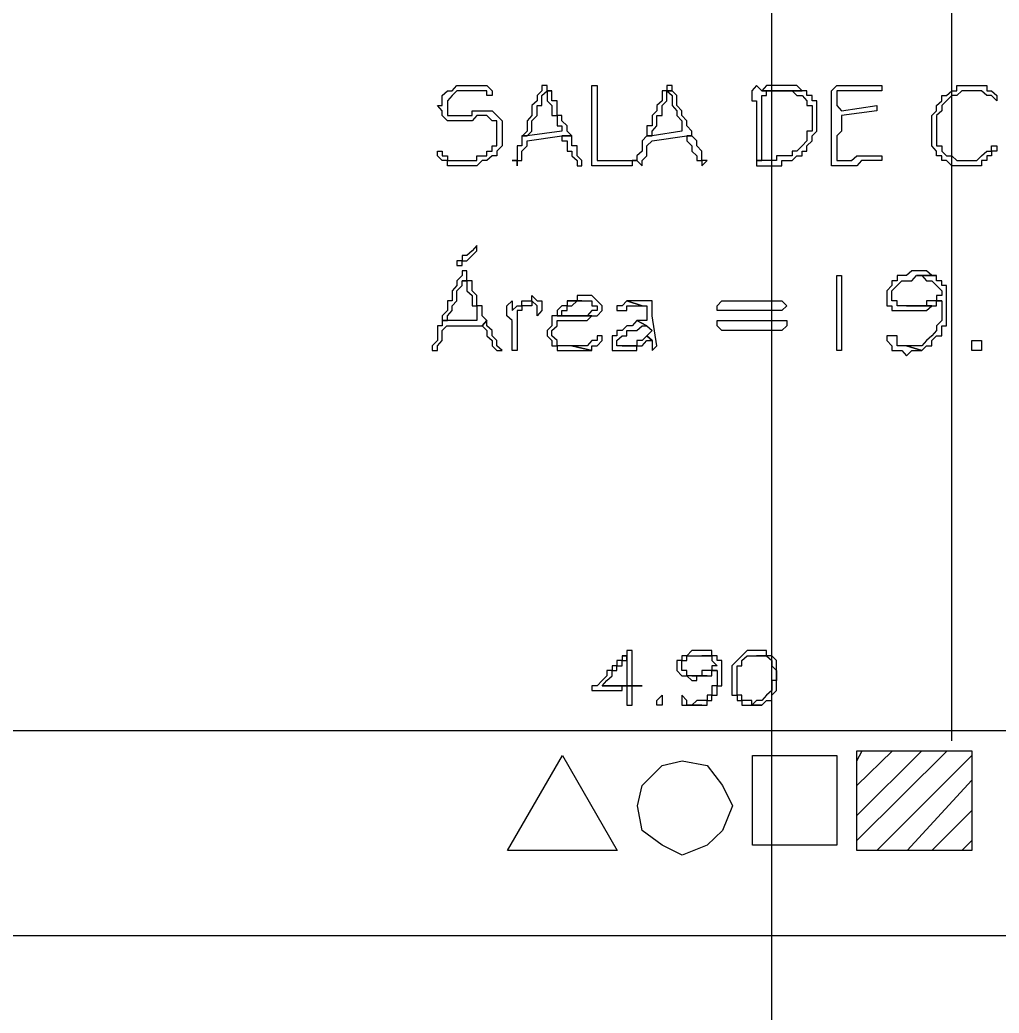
# Model space of a CAD drawing. Header units: millimetres. Extents: x -518.8 to -461.2, y 3.5 to 44.2.
# Drawn here: x -498.645 to -497.397, y 10.067 to 11.332 of the extents above; entities that cross this region are included whole.
import ezdxf

# ---------------------------------------------------------------- set-up
doc = ezdxf.new("R2010")
doc.units = ezdxf.units.MM
doc.header["$MEASUREMENT"] = 0
for name, color, linetype in [('-82', 7, 'Continuous'), ('10', 10, 'Continuous'), ('16', 16, 'Continuous'), ('18', 18, 'Continuous'), ('MYSOLIDS', 7, 'Continuous')]:
    doc.layers.add(name, color=color, linetype=linetype)

msp = doc.modelspace()

# ---------------------------------------------------------------- linework, layer by layer
at = {"layer": '-82'}
for points in [[(-497.4572, 10.4142), (-497.4572, 12.5601), (-497.9278, 12.0315), (-497.9278, 12.0315), (-497.4572, 12.5601)], [(-497.6865, 9.7782), (-497.6865, 11.9233), (-497.2151, 11.3947), (-497.2151, 11.3947), (-497.6865, 11.9233)]]:
    msp.add_lwpolyline(points, dxfattribs=at)
at = {"layer": '10'}
msp.add_lwpolyline([(-500.2519, 10.1661), (-495.3376, 10.1661)], dxfattribs=at)
at = {"layer": '16'}
msp.add_lwpolyline([(-495.2865, 10.427), (-500.303, 10.427)], dxfattribs=at)
at = {"layer": '18'}
for points in [[(-497.5782, 10.2744), (-497.5782, 10.4015), (-497.4316, 10.4015), (-497.4316, 10.2744), (-497.5782, 10.2744)], [(-497.5782, 10.2872), (-497.4632, 10.4015)], [(-497.5782, 10.3188), (-497.4955, 10.4015)], [(-497.5782, 10.3571), (-497.5331, 10.4015)], [(-497.5782, 10.3887), (-497.5714, 10.4015)], [(-497.9534, 10.3954), (-497.8835, 10.2744), (-498.0233, 10.2744), (-497.9534, 10.3954)], [(-497.8008, 10.3887), (-497.7692, 10.3827), (-497.7496, 10.3571), (-497.7369, 10.3315), (-497.7496, 10.3), (-497.7692, 10.2812), (-497.8008, 10.2684), (-497.8263, 10.2812), (-497.8519, 10.3), (-497.8579, 10.3315), (-497.8519, 10.3571), (-497.8263, 10.3827), (-497.8008, 10.3887)], [(-497.7113, 10.2812), (-497.7113, 10.3954), (-497.6038, 10.3954), (-497.6038, 10.2812), (-497.7113, 10.2812)], [(-497.5527, 10.2744), (-497.4316, 10.3954)], [(-497.5143, 10.2744), (-497.4316, 10.3639)], [(-497.4827, 10.2744), (-497.4316, 10.3255)], [(-497.4444, 10.2744), (-497.4316, 10.2872)]]:
    msp.add_lwpolyline(points, dxfattribs=at)
at = {"layer": 'MYSOLIDS'}
for points in [[(-498.0429, 11.236), (-498.0496, 11.236), (-498.0496, 11.236), (-498.0496, 11.236), (-498.0496, 11.236), (-498.0496, 11.2421), (-498.0557, 11.2421), (-498.0624, 11.2421), (-498.0624, 11.2421), (-498.0684, 11.2421), (-498.0684, 11.2421), (-498.0752, 11.2421), (-498.0812, 11.2421), (-498.088, 11.2421), (-498.088, 11.2421), (-498.094, 11.236), (-498.094, 11.236), (-498.1, 11.2293), (-498.1, 11.2293), (-498.1, 11.2233), (-498.1, 11.2233), (-498.1, 11.2165), (-498.1, 11.2105), (-498.094, 11.2105), (-498.094, 11.2105), (-498.088, 11.2105), (-498.088, 11.2105), (-498.0812, 11.2105), (-498.0752, 11.2105), (-498.0752, 11.2105), (-498.0684, 11.2105), (-498.0684, 11.2165), (-498.0624, 11.2165), (-498.0557, 11.2165), (-498.0557, 11.2165), (-498.0496, 11.2165), (-498.0429, 11.2165), (-498.0369, 11.2105), (-498.0369, 11.2105), (-498.0369, 11.2105), (-498.0301, 11.2037), (-498.0301, 11.2037), (-498.0301, 11.1977), (-498.0301, 11.1909), (-498.0301, 11.1909), (-498.0301, 11.1849), (-498.0301, 11.1782), (-498.0301, 11.1782), (-498.0301, 11.1721), (-498.0369, 11.1654), (-498.0369, 11.1654), (-498.0369, 11.1594), (-498.0429, 11.1594), (-498.0429, 11.1594), (-498.0496, 11.1533), (-498.0496, 11.1533), (-498.0557, 11.1533), (-498.0557, 11.1533), (-498.0624, 11.1466), (-498.0684, 11.1466), (-498.0752, 11.1466), (-498.0752, 11.1466), (-498.0812, 11.1466), (-498.0812, 11.1466), (-498.088, 11.1466), (-498.094, 11.1466), (-498.1, 11.1466), (-498.1, 11.1533), (-498.1068, 11.1533), (-498.1068, 11.1533), (-498.1128, 11.1594), (-498.1128, 11.1594), (-498.1128, 11.1654), (-498.1128, 11.1654), (-498.1128, 11.1654), (-498.1068, 11.1654), (-498.1068, 11.1654), (-498.1068, 11.1654), (-498.1068, 11.1654), (-498.1068, 11.1594), (-498.1068, 11.1594), (-498.1, 11.1594), (-498.1, 11.1533), (-498.094, 11.1533), (-498.094, 11.1533), (-498.088, 11.1533), (-498.0812, 11.1533), (-498.0812, 11.1533), (-498.0752, 11.1533), (-498.0684, 11.1533), (-498.0624, 11.1533), (-498.0624, 11.1594), (-498.0557, 11.1594), (-498.0496, 11.1594), (-498.0496, 11.1654), (-498.0496, 11.1654), (-498.0429, 11.1654), (-498.0429, 11.1721), (-498.0369, 11.1721), (-498.0369, 11.1782), (-498.0369, 11.1782), (-498.0369, 11.1849), (-498.0369, 11.1909), (-498.0369, 11.1977), (-498.0369, 11.1977), (-498.0369, 11.2037), (-498.0369, 11.2037), (-498.0429, 11.2037), (-498.0496, 11.2105), (-498.0496, 11.2105), (-498.0557, 11.2105), (-498.0557, 11.2105), (-498.0624, 11.2105), (-498.0684, 11.2037), (-498.0684, 11.2037), (-498.0752, 11.2037), (-498.0812, 11.2037), (-498.088, 11.2037), (-498.088, 11.2037), (-498.094, 11.2037), (-498.1, 11.2037), (-498.1, 11.2037), (-498.1068, 11.2105), (-498.1068, 11.2105), (-498.1068, 11.2165), (-498.1128, 11.2233), (-498.1128, 11.2233), (-498.1068, 11.2233), (-498.1068, 11.2293), (-498.1068, 11.236), (-498.1068, 11.236), (-498.1, 11.2421), (-498.1, 11.2421), (-498.094, 11.2421), (-498.088, 11.2488), (-498.088, 11.2488), (-498.0812, 11.2488), (-498.0752, 11.2488), (-498.0752, 11.2488), (-498.0684, 11.2488), (-498.0684, 11.2488), (-498.0624, 11.2488), (-498.0557, 11.2488), (-498.0496, 11.2488), (-498.0496, 11.2488), (-498.0429, 11.2421), (-498.0429, 11.2421), (-498.0429, 11.236), (-498.0429, 11.236), (-498.0429, 11.236), (-498.0429, 11.236), (-498.0429, 11.236), (-498.0429, 11.236), (-498.0429, 11.236), (-498.0429, 11.236)], [(-497.973, 11.2488), (-497.973, 11.2488), (-497.9797, 11.2488), (-497.9797, 11.2488), (-497.9797, 11.2421), (-497.9797, 11.2421), (-497.9857, 11.236), (-497.9857, 11.2293), (-497.9925, 11.2233), (-497.9925, 11.2165), (-497.9925, 11.2105), (-497.9985, 11.2037), (-497.9985, 11.2037), (-497.9985, 11.1977), (-497.9985, 11.1977), (-497.9985, 11.1909), (-498.0045, 11.1849), (-497.9985, 11.1849), (-497.9925, 11.1909), (-497.9925, 11.1977), (-497.9925, 11.1977), (-497.9925, 11.2037), (-497.9857, 11.2105), (-497.9857, 11.2105), (-497.9857, 11.2105), (-497.9857, 11.2165), (-497.9857, 11.2233), (-497.9797, 11.2233), (-497.9797, 11.2293), (-497.9797, 11.236), (-497.973, 11.2421), (-497.9669, 11.2421), (-497.973, 11.2421), (-497.973, 11.2488), (-497.973, 11.2488), (-497.973, 11.2488)], [(-497.909, 11.1533), (-497.903, 11.1533), (-497.897, 11.1533), (-497.8902, 11.1533), (-497.8902, 11.1533), (-497.8842, 11.1533), (-497.8842, 11.1533), (-497.8775, 11.1533), (-497.8714, 11.1533), (-497.8647, 11.1533), (-497.8647, 11.1533), (-497.8647, 11.1533), (-497.8647, 11.1533), (-497.8587, 11.1533), (-497.8587, 11.1533), (-497.8647, 11.1533), (-497.8647, 11.1466), (-497.8714, 11.1466), (-497.8775, 11.1466), (-497.8775, 11.1466), (-497.8775, 11.1466), (-497.8842, 11.1466), (-497.8902, 11.1466), (-497.897, 11.1466), (-497.897, 11.1466), (-497.903, 11.1466), (-497.909, 11.1466), (-497.909, 11.1466), (-497.909, 11.1466), (-497.9158, 11.1466), (-497.9158, 11.1466), (-497.9158, 11.1533), (-497.9158, 11.1533), (-497.9158, 11.1594), (-497.9158, 11.1594), (-497.9158, 11.1594), (-497.9158, 11.1654), (-497.9158, 11.1721), (-497.9158, 11.1721), (-497.9158, 11.1782), (-497.9158, 11.1849), (-497.9158, 11.1909), (-497.9158, 11.1909), (-497.9158, 11.1977), (-497.9158, 11.2037), (-497.9158, 11.2037), (-497.9158, 11.2105), (-497.9158, 11.2165), (-497.9158, 11.2165), (-497.9158, 11.2233), (-497.9158, 11.2293), (-497.9158, 11.236), (-497.9158, 11.236), (-497.9158, 11.2421), (-497.9158, 11.2421), (-497.9158, 11.2488), (-497.9158, 11.2488), (-497.909, 11.2488), (-497.909, 11.2488), (-497.909, 11.2488), (-497.909, 11.2488), (-497.909, 11.2421), (-497.909, 11.2421), (-497.909, 11.2421), (-497.909, 11.236), (-497.909, 11.2293), (-497.909, 11.2293), (-497.909, 11.2233), (-497.909, 11.2165), (-497.909, 11.2165), (-497.909, 11.2105), (-497.909, 11.2037), (-497.909, 11.1977), (-497.909, 11.1977), (-497.909, 11.1909), (-497.909, 11.1909), (-497.909, 11.1849), (-497.909, 11.1782), (-497.909, 11.1721), (-497.909, 11.1721), (-497.909, 11.1721), (-497.909, 11.1654), (-497.909, 11.1594), (-497.909, 11.1533), (-497.909, 11.1533), (-497.909, 11.1533), (-497.909, 11.1533), (-497.909, 11.1533)], [(-497.8203, 11.2488), (-497.8203, 11.2488), (-497.8203, 11.2488), (-497.8203, 11.2488), (-497.8203, 11.2421), (-497.8263, 11.2421), (-497.8263, 11.236), (-497.8263, 11.2293), (-497.8331, 11.2233), (-497.8331, 11.2165), (-497.8391, 11.2105), (-497.8391, 11.2037), (-497.8391, 11.2037), (-497.8391, 11.1977), (-497.8459, 11.1977), (-497.8459, 11.1909), (-497.8459, 11.1849), (-497.8391, 11.1849), (-497.8391, 11.1909), (-497.8331, 11.1977), (-497.8331, 11.1977), (-497.8331, 11.2037), (-497.8331, 11.2105), (-497.8331, 11.2105), (-497.8263, 11.2105), (-497.8263, 11.2165), (-497.8263, 11.2233), (-497.8263, 11.2233), (-497.8203, 11.2293), (-497.8203, 11.236), (-497.8203, 11.2421), (-497.8136, 11.2421), (-497.8136, 11.2421), (-497.8136, 11.2488), (-497.8203, 11.2488), (-497.8203, 11.2488)], [(-497.706, 11.2488), (-497.706, 11.2488), (-497.7121, 11.2421), (-497.7121, 11.2421), (-497.7121, 11.236), (-497.7121, 11.2293), (-497.706, 11.2293), (-497.706, 11.2233), (-497.706, 11.2165), (-497.706, 11.2165), (-497.706, 11.2105), (-497.706, 11.2037), (-497.706, 11.1977), (-497.706, 11.1977), (-497.706, 11.1909), (-497.706, 11.1849), (-497.706, 11.1782), (-497.706, 11.1782), (-497.706, 11.1721), (-497.706, 11.1654), (-497.706, 11.1594), (-497.706, 11.1594), (-497.706, 11.1533), (-497.6993, 11.1533), (-497.6993, 11.1594), (-497.6993, 11.1654), (-497.6993, 11.1654), (-497.6993, 11.1721), (-497.6993, 11.1721), (-497.6993, 11.1782), (-497.6993, 11.1849), (-497.6993, 11.1849), (-497.6993, 11.1909), (-497.6993, 11.1977), (-497.6993, 11.2037), (-497.6993, 11.2037), (-497.6993, 11.2105), (-497.6993, 11.2165), (-497.6993, 11.2165), (-497.6993, 11.2233), (-497.6993, 11.2293), (-497.6993, 11.236), (-497.6993, 11.236), (-497.6993, 11.236), (-497.6933, 11.236), (-497.6933, 11.2421), (-497.6865, 11.2421), (-497.6805, 11.2421), (-497.6805, 11.2421), (-497.6737, 11.2421), (-497.6737, 11.2421), (-497.6481, 11.2421), (-497.6481, 11.2421), (-497.6993, 11.2421), (-497.706, 11.2488), (-497.706, 11.2488), (-497.706, 11.2488)], [(-497.6677, 11.2488), (-497.6737, 11.2488), (-497.6805, 11.2488), (-497.6805, 11.2488), (-497.6805, 11.2488), (-497.6865, 11.2488), (-497.6933, 11.2488), (-497.6993, 11.2421), (-497.6993, 11.2421), (-497.6481, 11.2421), (-497.6549, 11.2488), (-497.6609, 11.2488), (-497.6609, 11.2488), (-497.6677, 11.2488), (-497.6677, 11.2488)], [(-497.5978, 11.2165), (-497.5527, 11.2233), (-497.5527, 11.2233), (-497.5527, 11.2233), (-497.5527, 11.2233), (-497.5527, 11.2165), (-497.5527, 11.2165), (-497.5527, 11.2165), (-497.5527, 11.2165), (-497.5527, 11.2165), (-497.5527, 11.2165), (-497.5978, 11.2105), (-497.5978, 11.2037), (-497.5978, 11.2037), (-497.5978, 11.2037), (-497.5978, 11.2037), (-497.5978, 11.1977), (-497.5978, 11.1977), (-497.5978, 11.1909), (-497.6038, 11.1849), (-497.6038, 11.1849), (-497.6038, 11.1782), (-497.6038, 11.1721), (-497.6038, 11.1721), (-497.6038, 11.1654), (-497.6038, 11.1594), (-497.6038, 11.1533), (-497.6038, 11.1533), (-497.5978, 11.1533), (-497.591, 11.1533), (-497.591, 11.1533), (-497.585, 11.1533), (-497.5782, 11.1594), (-497.5722, 11.1594), (-497.5722, 11.1594), (-497.5654, 11.1594), (-497.5654, 11.1594), (-497.5594, 11.1594), (-497.5527, 11.1594), (-497.5527, 11.1594), (-497.5466, 11.1594), (-497.5466, 11.1594), (-497.5466, 11.1533), (-497.5466, 11.1533), (-497.5466, 11.1533), (-497.5527, 11.1533), (-497.5594, 11.1533), (-497.5654, 11.1533), (-497.5654, 11.1533), (-497.5722, 11.1533), (-497.5722, 11.1533), (-497.5782, 11.1466), (-497.585, 11.1466), (-497.591, 11.1466), (-497.591, 11.1466), (-497.5978, 11.1466), (-497.5978, 11.1466), (-497.6038, 11.1466), (-497.6038, 11.1466), (-497.6105, 11.1466), (-497.6105, 11.1466), (-497.6105, 11.1533), (-497.6105, 11.1533), (-497.6105, 11.1594), (-497.6105, 11.1594), (-497.6105, 11.1654), (-497.6105, 11.1654), (-497.6105, 11.1721), (-497.6105, 11.1782), (-497.6105, 11.1849), (-497.6105, 11.1849), (-497.6105, 11.1909), (-497.6105, 11.1977), (-497.6105, 11.1977), (-497.6105, 11.2037), (-497.6105, 11.2105), (-497.6105, 11.2105), (-497.6105, 11.2165), (-497.6105, 11.2233), (-497.6105, 11.2293), (-497.6105, 11.2293), (-497.6105, 11.236), (-497.6105, 11.2421), (-497.6105, 11.2421), (-497.6105, 11.2421), (-497.6105, 11.2421), (-497.6105, 11.2421), (-497.6038, 11.2488), (-497.6038, 11.2488), (-497.5978, 11.2488), (-497.591, 11.2488), (-497.591, 11.2488), (-497.591, 11.2488), (-497.585, 11.2488), (-497.5782, 11.2488), (-497.5782, 11.2488), (-497.5722, 11.2488), (-497.5654, 11.2488), (-497.5654, 11.2488), (-497.5594, 11.2488), (-497.5527, 11.2488), (-497.5527, 11.2488), (-497.5527, 11.2488), (-497.5466, 11.2488), (-497.5466, 11.2488), (-497.5466, 11.2488), (-497.5466, 11.2488), (-497.5466, 11.2421), (-497.5466, 11.2421), (-497.5527, 11.2421), (-497.5527, 11.2421), (-497.5594, 11.2421), (-497.5654, 11.2421), (-497.5722, 11.2421), (-497.5782, 11.2421), (-497.585, 11.2421), (-497.591, 11.2421), (-497.5978, 11.2421), (-497.5978, 11.2421), (-497.6038, 11.2421), (-497.6038, 11.236), (-497.6038, 11.2293), (-497.6038, 11.2293), (-497.6038, 11.2233), (-497.5978, 11.2165), (-497.5978, 11.2165), (-497.5978, 11.2165), (-497.5978, 11.2165), (-497.5978, 11.2165)], [(-497.4316, 11.2421), (-497.4384, 11.2421), (-497.4444, 11.2421), (-497.4444, 11.2421), (-497.4511, 11.236), (-497.4511, 11.236), (-497.4572, 11.236), (-497.4639, 11.2293), (-497.4639, 11.2293), (-497.4639, 11.2293), (-497.4699, 11.2233), (-497.4699, 11.2165), (-497.4699, 11.2165), (-497.4767, 11.2105), (-497.4767, 11.2105), (-497.4767, 11.2037), (-497.4767, 11.2037), (-497.4767, 11.1977), (-497.4767, 11.1909), (-497.4767, 11.1849), (-497.4767, 11.1849), (-497.4767, 11.1782), (-497.4767, 11.1721), (-497.4699, 11.1721), (-497.4699, 11.1654), (-497.4699, 11.1654), (-497.4639, 11.1594), (-497.4572, 11.1594), (-497.4572, 11.1594), (-497.4511, 11.1533), (-497.4444, 11.1533), (-497.4444, 11.1533), (-497.4384, 11.1533), (-497.4384, 11.1533), (-497.4316, 11.1533), (-497.4256, 11.1533), (-497.4256, 11.1533), (-497.4196, 11.1594), (-497.4196, 11.1594), (-497.4128, 11.1654), (-497.4128, 11.1654), (-497.4068, 11.1654), (-497.4068, 11.1721), (-497.4, 11.1721), (-497.4, 11.1721), (-497.4, 11.1721), (-497.4, 11.1721), (-497.4, 11.1721), (-497.4, 11.1721), (-497.4, 11.1654), (-497.4, 11.1654), (-497.4068, 11.1654), (-497.4068, 11.1594), (-497.4128, 11.1594), (-497.4128, 11.1533), (-497.4196, 11.1533), (-497.4196, 11.1466), (-497.4196, 11.1466), (-497.4256, 11.1466), (-497.4316, 11.1466), (-497.4384, 11.1466), (-497.4384, 11.1466), (-497.4384, 11.1466), (-497.4444, 11.1466), (-497.4511, 11.1466), (-497.4572, 11.1466), (-497.4572, 11.1466), (-497.4639, 11.1533), (-497.4699, 11.1533), (-497.4699, 11.1594), (-497.4699, 11.1594), (-497.4767, 11.1594), (-497.4767, 11.1654), (-497.4827, 11.1721), (-497.4827, 11.1721), (-497.4827, 11.1782), (-497.4827, 11.1849), (-497.4827, 11.1849), (-497.4827, 11.1909), (-497.4827, 11.1977), (-497.4827, 11.1977), (-497.4827, 11.2037), (-497.4827, 11.2105), (-497.4827, 11.2105), (-497.4767, 11.2165), (-497.4767, 11.2233), (-497.4767, 11.2233), (-497.4699, 11.2293), (-497.4699, 11.2293), (-497.4699, 11.236), (-497.4639, 11.236), (-497.4572, 11.2421), (-497.4572, 11.2421), (-497.4511, 11.2421), (-497.4511, 11.2488), (-497.4444, 11.2488), (-497.4384, 11.2488), (-497.4316, 11.2488), (-497.4316, 11.2488), (-497.4256, 11.2488), (-497.4256, 11.2488), (-497.4196, 11.2488), (-497.4128, 11.2488), (-497.4128, 11.2421), (-497.4068, 11.2421), (-497.4068, 11.2421), (-497.4, 11.236), (-497.4, 11.236), (-497.4, 11.236), (-497.4, 11.2293), (-497.4, 11.2293), (-497.4, 11.2293), (-497.4, 11.2293), (-497.4068, 11.236), (-497.4068, 11.236), (-497.4068, 11.236), (-497.4068, 11.236), (-497.4128, 11.236), (-497.4196, 11.2421), (-497.4196, 11.2421), (-497.4256, 11.2421), (-497.4316, 11.2421), (-497.4316, 11.2421), (-497.4316, 11.2421), (-497.4316, 11.2421), (-497.4316, 11.2421)], [(-497.9669, 11.2421), (-497.973, 11.2421), (-497.973, 11.236), (-497.973, 11.2293), (-497.973, 11.2293), (-497.9669, 11.2233), (-497.9669, 11.2165), (-497.9669, 11.2165), (-497.9669, 11.2105), (-497.9602, 11.2105), (-497.9602, 11.2037), (-497.9602, 11.1977), (-497.9542, 11.1977), (-497.9542, 11.1909), (-497.9985, 11.1849), (-498.0053, 11.1849), (-498.0053, 11.1849), (-498.0053, 11.1782), (-498.0053, 11.1721), (-498.0113, 11.1721), (-498.0113, 11.1721), (-498.0113, 11.1654), (-498.0113, 11.1594), (-498.0113, 11.1533), (-498.0173, 11.1533), (-498.0113, 11.1533), (-498.0113, 11.1466), (-498.0113, 11.1466), (-498.0113, 11.1533), (-498.0053, 11.1533), (-498.0053, 11.1594), (-498.0053, 11.1654), (-498.0053, 11.1654), (-497.9985, 11.1721), (-497.9985, 11.1782), (-497.9985, 11.1782), (-497.9542, 11.1849), (-497.9414, 11.1849), (-497.9474, 11.1909), (-497.9474, 11.1909), (-497.9474, 11.1977), (-497.9542, 11.2037), (-497.9542, 11.2037), (-497.9542, 11.2105), (-497.9602, 11.2105), (-497.9602, 11.2165), (-497.9602, 11.2165), (-497.9602, 11.2233), (-497.9602, 11.2293), (-497.9602, 11.2293), (-497.9669, 11.2293), (-497.9669, 11.236), (-497.9669, 11.2421), (-497.9669, 11.2421)], [(-497.8136, 11.2421), (-497.8203, 11.2421), (-497.8136, 11.236), (-497.8136, 11.2293), (-497.8136, 11.2293), (-497.8136, 11.2233), (-497.8075, 11.2165), (-497.8075, 11.2165), (-497.8075, 11.2105), (-497.8075, 11.2105), (-497.8015, 11.2037), (-497.8015, 11.1977), (-497.8015, 11.1977), (-497.8015, 11.1909), (-497.8391, 11.1849), (-497.8459, 11.1849), (-497.8459, 11.1849), (-497.8519, 11.1782), (-497.8519, 11.1721), (-497.8519, 11.1721), (-497.8519, 11.1721), (-497.8519, 11.1654), (-497.8587, 11.1594), (-497.8587, 11.1533), (-497.8587, 11.1533), (-497.8587, 11.1533), (-497.8519, 11.1466), (-497.8519, 11.1466), (-497.8519, 11.1533), (-497.8519, 11.1533), (-497.8459, 11.1594), (-497.8459, 11.1654), (-497.8459, 11.1654), (-497.8459, 11.1721), (-497.8391, 11.1782), (-497.8391, 11.1782), (-497.7948, 11.1849), (-497.7887, 11.1849), (-497.7887, 11.1909), (-497.7887, 11.1909), (-497.7948, 11.1977), (-497.7948, 11.2037), (-497.7948, 11.2037), (-497.8015, 11.2105), (-497.8015, 11.2105), (-497.8015, 11.2165), (-497.8015, 11.2165), (-497.8075, 11.2233), (-497.8075, 11.2293), (-497.8075, 11.2293), (-497.8075, 11.2293), (-497.8075, 11.236), (-497.8136, 11.2421), (-497.8136, 11.2421)], [(-497.6481, 11.2421), (-497.6737, 11.2421), (-497.6677, 11.2421), (-497.6677, 11.2421), (-497.6609, 11.2421), (-497.6549, 11.236), (-497.6481, 11.236), (-497.6481, 11.236), (-497.6421, 11.2293), (-497.6421, 11.2293), (-497.6421, 11.2293), (-497.6421, 11.2233), (-497.6354, 11.2233), (-497.6354, 11.2165), (-497.6354, 11.2105), (-497.6354, 11.2037), (-497.6354, 11.2037), (-497.6354, 11.1977), (-497.6354, 11.1909), (-497.6421, 11.1909), (-497.6421, 11.1849), (-497.6421, 11.1782), (-497.6421, 11.1782), (-497.6481, 11.1721), (-497.6481, 11.1721), (-497.6549, 11.1654), (-497.6549, 11.1654), (-497.6609, 11.1654), (-497.6609, 11.1594), (-497.6677, 11.1594), (-497.6737, 11.1594), (-497.6805, 11.1594), (-497.6805, 11.1594), (-497.6805, 11.1533), (-497.6865, 11.1533), (-497.6933, 11.1533), (-497.6933, 11.1533), (-497.6993, 11.1533), (-497.706, 11.1533), (-497.706, 11.1533), (-497.706, 11.1466), (-497.706, 11.1466), (-497.6993, 11.1466), (-497.6993, 11.1466), (-497.6933, 11.1466), (-497.6865, 11.1466), (-497.6865, 11.1466), (-497.6805, 11.1466), (-497.6737, 11.1466), (-497.6737, 11.1533), (-497.6677, 11.1533), (-497.6609, 11.1533), (-497.6609, 11.1533), (-497.6549, 11.1594), (-497.6549, 11.1594), (-497.6481, 11.1594), (-497.6481, 11.1654), (-497.6421, 11.1654), (-497.6421, 11.1721), (-497.6421, 11.1721), (-497.6354, 11.1782), (-497.6354, 11.1782), (-497.6354, 11.1849), (-497.6293, 11.1909), (-497.6293, 11.1909), (-497.6293, 11.1977), (-497.6293, 11.2037), (-497.6293, 11.2105), (-497.6293, 11.2105), (-497.6293, 11.2165), (-497.6293, 11.2165), (-497.6293, 11.2233), (-497.6293, 11.2293), (-497.6354, 11.2293), (-497.6354, 11.236), (-497.6421, 11.236), (-497.6421, 11.236), (-497.6421, 11.2421), (-497.6481, 11.2421), (-497.6481, 11.2421)], [(-497.9414, 11.1849), (-497.9542, 11.1849), (-497.9542, 11.1782), (-497.9474, 11.1782), (-497.9474, 11.1721), (-497.9474, 11.1654), (-497.9414, 11.1654), (-497.9414, 11.1594), (-497.9346, 11.1533), (-497.9346, 11.1533), (-497.9346, 11.1466), (-497.9346, 11.1466), (-497.9286, 11.1466), (-497.9286, 11.1533), (-497.9286, 11.1533), (-497.9346, 11.1594), (-497.9346, 11.1654), (-497.9346, 11.1721), (-497.9414, 11.1721), (-497.9414, 11.1782), (-497.9414, 11.1849), (-497.9414, 11.1849)], [(-497.7887, 11.1849), (-497.7948, 11.1849), (-497.7948, 11.1782), (-497.7948, 11.1782), (-497.7887, 11.1721), (-497.7887, 11.1654), (-497.7887, 11.1654), (-497.782, 11.1594), (-497.782, 11.1533), (-497.776, 11.1533), (-497.776, 11.1466), (-497.776, 11.1466), (-497.776, 11.1466), (-497.7692, 11.1533), (-497.776, 11.1533), (-497.776, 11.1594), (-497.776, 11.1654), (-497.782, 11.1721), (-497.782, 11.1721), (-497.782, 11.1782), (-497.7887, 11.1849), (-497.7887, 11.1849)], [(-498.0624, 11.0451), (-498.0624, 11.0451), (-498.0684, 11.0383), (-498.0684, 11.0383), (-498.0752, 11.0323), (-498.0752, 11.0323), (-498.0812, 11.0323), (-498.0812, 11.0255), (-498.088, 11.0255), (-498.088, 11.0195), (-498.088, 11.0195), (-498.088, 11.0195), (-498.0812, 11.0195), (-498.0812, 11.0195), (-498.0812, 11.0255), (-498.0752, 11.0255), (-498.0684, 11.0323), (-498.0684, 11.0323), (-498.0684, 11.0323), (-498.0624, 11.0383), (-498.0624, 11.0383), (-498.0624, 11.0383), (-498.0624, 11.0451), (-498.0624, 11.0451), (-498.0624, 11.0451)], [(-498.0812, 11.0127), (-498.0812, 11.0127), (-498.0812, 11.0127), (-498.0812, 11.0067), (-498.0812, 11.0067), (-498.088, 11), (-498.088, 10.9939), (-498.088, 10.9939), (-498.094, 10.9872), (-498.094, 10.9744), (-498.1, 10.9744), (-498.1, 10.9684), (-498.1, 10.9684), (-498.1, 10.9624), (-498.1068, 10.9556), (-498.1068, 10.9556), (-498.1068, 10.9496), (-498.1, 10.9496), (-498.1, 10.9496), (-498.1, 10.9556), (-498.094, 10.9624), (-498.094, 10.9684), (-498.094, 10.9684), (-498.094, 10.9684), (-498.088, 10.9744), (-498.088, 10.9812), (-498.088, 10.9812), (-498.088, 10.9872), (-498.0812, 10.9939), (-498.0812, 10.9939), (-498.0812, 11), (-498.0752, 11), (-498.0752, 11.0067), (-498.0752, 11.0127), (-498.0812, 11.0127), (-498.0812, 11.0127)], [(-497.5023, 11.0127), (-497.5023, 11.0127), (-497.5023, 11.0127), (-497.5083, 11.0127), (-497.5151, 11.0067), (-497.5151, 11.0067), (-497.5211, 11.0067), (-497.5271, 11.0067), (-497.5271, 11), (-497.5339, 11), (-497.5339, 10.9939), (-497.5339, 10.9939), (-497.5399, 10.9872), (-497.5399, 10.9872), (-497.5399, 10.9812), (-497.5399, 10.9812), (-497.5399, 10.9744), (-497.5399, 10.9744), (-497.5399, 10.9684), (-497.5339, 10.9684), (-497.5339, 10.9624), (-497.5271, 10.9624), (-497.5271, 10.9624), (-497.5211, 10.9624), (-497.5151, 10.9624), (-497.5151, 10.9624), (-497.5083, 10.9624), (-497.5023, 10.9624), (-497.5023, 10.9624), (-497.4955, 10.9624), (-497.4895, 10.9624), (-497.4895, 10.9624), (-497.4827, 10.9684), (-497.5151, 10.9684), (-497.5151, 10.9684), (-497.5211, 10.9684), (-497.5271, 10.9684), (-497.5271, 10.9684), (-497.5271, 10.9744), (-497.5339, 10.9744), (-497.5339, 10.9812), (-497.5339, 10.9812), (-497.5339, 10.9872), (-497.5339, 10.9872), (-497.5271, 10.9939), (-497.5271, 10.9939), (-497.5211, 11), (-497.5211, 11), (-497.5151, 11), (-497.5083, 11), (-497.5083, 11), (-497.5023, 11.0067), (-497.5023, 11.0067), (-497.4767, 11.0067), (-497.4827, 11.0067), (-497.4827, 11.0067), (-497.4895, 11.0127), (-497.4955, 11.0127), (-497.5023, 11.0127), (-497.5023, 11.0127)], [(-498.0752, 11), (-498.0812, 11), (-498.0752, 11), (-498.0752, 10.9939), (-498.0752, 10.9872), (-498.0752, 10.9872), (-498.0684, 10.9812), (-498.0684, 10.9744), (-498.0684, 10.9744), (-498.0684, 10.9684), (-498.0624, 10.9684), (-498.0624, 10.9624), (-498.0624, 10.9556), (-498.0624, 10.9496), (-498.1008, 10.9496), (-498.1068, 10.9496), (-498.1068, 10.9428), (-498.1128, 10.9428), (-498.1128, 10.9368), (-498.1128, 10.93), (-498.1128, 10.93), (-498.1128, 10.924), (-498.1196, 10.9172), (-498.1196, 10.9172), (-498.1196, 10.9172), (-498.1196, 10.9112), (-498.1128, 10.9112), (-498.1128, 10.9112), (-498.1128, 10.9112), (-498.1128, 10.9172), (-498.1068, 10.924), (-498.1068, 10.924), (-498.1068, 10.93), (-498.1068, 10.9368), (-498.1068, 10.9368), (-498.1008, 10.9428), (-498.0557, 10.9428), (-498.0496, 10.9496), (-498.0496, 10.9496), (-498.0557, 10.9556), (-498.0557, 10.9624), (-498.0557, 10.9624), (-498.0557, 10.9684), (-498.0624, 10.9684), (-498.0624, 10.9744), (-498.0624, 10.9812), (-498.0624, 10.9812), (-498.0684, 10.9872), (-498.0684, 10.9872), (-498.0684, 10.9872), (-498.0684, 10.9939), (-498.0684, 11), (-498.0752, 11), (-498.0752, 11)], [(-497.6038, 10.9172), (-497.6038, 10.9172), (-497.6038, 10.924), (-497.6038, 10.924), (-497.6038, 10.93), (-497.6038, 10.9368), (-497.6038, 10.9368), (-497.6038, 10.9428), (-497.6038, 10.9496), (-497.6038, 10.9556), (-497.6038, 10.9556), (-497.6038, 10.9624), (-497.6038, 10.9684), (-497.6038, 10.9744), (-497.6038, 10.9744), (-497.6038, 10.9812), (-497.6038, 10.9812), (-497.6038, 10.9872), (-497.6038, 10.9939), (-497.6038, 10.9939), (-497.6038, 11), (-497.6038, 11.0067), (-497.6038, 11.0067), (-497.6038, 11.0067), (-497.5978, 11.0067), (-497.5978, 11.0067), (-497.5978, 11.0067), (-497.5978, 11.0067), (-497.5978, 11.0067), (-497.5978, 11), (-497.5978, 10.9939), (-497.5978, 10.9939), (-497.5978, 10.9872), (-497.5978, 10.9812), (-497.5978, 10.9744), (-497.5978, 10.9744), (-497.5978, 10.9684), (-497.5978, 10.9624), (-497.5978, 10.9624), (-497.5978, 10.9556), (-497.5978, 10.9496), (-497.5978, 10.9428), (-497.5978, 10.9428), (-497.5978, 10.9368), (-497.5978, 10.93), (-497.5978, 10.924), (-497.5978, 10.924), (-497.5978, 10.9172), (-497.5978, 10.9172), (-497.5978, 10.9172), (-497.5978, 10.9112), (-497.5978, 10.9112), (-497.6038, 10.9112), (-497.6038, 10.9112), (-497.6038, 10.9112), (-497.6038, 10.9112), (-497.6038, 10.9172), (-497.6038, 10.9172), (-497.6038, 10.9172), (-497.6038, 10.9172), (-497.6038, 10.9172)], [(-497.4767, 11.0067), (-497.5023, 11.0067), (-497.4955, 11.0067), (-497.4955, 11.0067), (-497.4895, 11), (-497.4827, 11), (-497.4827, 11), (-497.4827, 11), (-497.4767, 10.9939), (-497.4767, 10.9939), (-497.4699, 10.9872), (-497.4699, 10.9812), (-497.4699, 10.9812), (-497.4767, 10.9812), (-497.4767, 10.9744), (-497.4699, 10.9744), (-497.4699, 10.9744), (-497.4699, 10.9684), (-497.4699, 10.9624), (-497.4699, 10.9624), (-497.4699, 10.9556), (-497.4699, 10.9496), (-497.4699, 10.9496), (-497.4767, 10.9428), (-497.4767, 10.9368), (-497.4767, 10.9368), (-497.4827, 10.93), (-497.4827, 10.93), (-497.4895, 10.924), (-497.4895, 10.924), (-497.4955, 10.9172), (-497.5023, 10.9172), (-497.5023, 10.9172), (-497.5083, 10.9172), (-497.5083, 10.9172), (-497.5151, 10.9172), (-497.4955, 10.9112), (-497.4895, 10.9172), (-497.4895, 10.9172), (-497.4827, 10.9172), (-497.4827, 10.924), (-497.4767, 10.93), (-497.4767, 10.93), (-497.4699, 10.93), (-497.4699, 10.9368), (-497.4699, 10.9428), (-497.4639, 10.9428), (-497.4639, 10.9496), (-497.4639, 10.9496), (-497.4639, 10.9556), (-497.4639, 10.9624), (-497.4639, 10.9624), (-497.4639, 10.9684), (-497.4639, 10.9684), (-497.4639, 10.9744), (-497.4639, 10.9812), (-497.4639, 10.9872), (-497.4639, 10.9872), (-497.4639, 10.9939), (-497.4699, 10.9939), (-497.4699, 11), (-497.4767, 11), (-497.4767, 11.0067), (-497.4767, 11.0067)], [(-498.0173, 10.9624), (-498.0113, 10.9684), (-498.0053, 10.9684), (-498.0053, 10.9744), (-497.9985, 10.9744), (-497.9985, 10.9744), (-497.9925, 10.9744), (-497.9925, 10.9812), (-497.9857, 10.9744), (-497.9857, 10.9744), (-497.9797, 10.9744), (-497.9797, 10.9684), (-497.9797, 10.9684), (-497.9797, 10.9624), (-497.9797, 10.9624), (-497.9857, 10.9556), (-497.9857, 10.9556), (-497.9857, 10.9624), (-497.9857, 10.9624), (-497.9857, 10.9624), (-497.9857, 10.9624), (-497.9857, 10.9624), (-497.9857, 10.9624), (-497.9857, 10.9684), (-497.9857, 10.9684), (-497.9857, 10.9684), (-497.9857, 10.9684), (-497.9925, 10.9744), (-497.9925, 10.9744), (-497.9925, 10.9684), (-497.9985, 10.9684), (-497.9985, 10.9684), (-498.0053, 10.9684), (-498.0053, 10.9624), (-498.0113, 10.9624), (-498.0113, 10.9556), (-498.0113, 10.9556), (-498.0113, 10.9496), (-498.0113, 10.9496), (-498.0113, 10.9428), (-498.0113, 10.9428), (-498.0113, 10.9368), (-498.0113, 10.93), (-498.0113, 10.924), (-498.0113, 10.924), (-498.0113, 10.924), (-498.0113, 10.9172), (-498.0113, 10.9112), (-498.0173, 10.9112), (-498.0173, 10.9112), (-498.0173, 10.9112), (-498.0173, 10.9112), (-498.0173, 10.9112), (-498.0173, 10.9172), (-498.0173, 10.9172), (-498.0173, 10.924), (-498.0173, 10.93), (-498.0173, 10.9368), (-498.0173, 10.9368), (-498.0173, 10.9428), (-498.0173, 10.9496), (-498.0241, 10.9556), (-498.0241, 10.9556), (-498.0241, 10.9624), (-498.0241, 10.9684), (-498.0241, 10.9684), (-498.0241, 10.9684), (-498.0173, 10.9744), (-498.0173, 10.9744), (-498.0173, 10.9744), (-498.0173, 10.9744), (-498.0173, 10.9744), (-498.0173, 10.9684), (-498.0173, 10.9624), (-498.0173, 10.9624), (-498.0173, 10.9624), (-498.0173, 10.9624), (-498.0173, 10.9624), (-498.0173, 10.9624)], [(-497.9474, 10.9744), (-497.9474, 10.9684), (-497.9542, 10.9684), (-497.9602, 10.9624), (-497.9602, 10.9624), (-497.9602, 10.9556), (-497.9669, 10.9556), (-497.9669, 10.9496), (-497.9669, 10.9496), (-497.9669, 10.9428), (-497.973, 10.9368), (-497.973, 10.9368), (-497.973, 10.93), (-497.9669, 10.924), (-497.9669, 10.924), (-497.9669, 10.9172), (-497.9602, 10.9172), (-497.9602, 10.9172), (-497.9602, 10.9112), (-497.9542, 10.9112), (-497.9542, 10.9112), (-497.9474, 10.9112), (-497.9414, 10.9112), (-497.9414, 10.9112), (-497.9346, 10.9112), (-497.9286, 10.9112), (-497.9286, 10.9112), (-497.9218, 10.9112), (-497.9218, 10.9112), (-497.9158, 10.9112), (-497.9414, 10.9172), (-497.9474, 10.9172), (-497.9474, 10.9172), (-497.9542, 10.9172), (-497.9602, 10.9172), (-497.9602, 10.924), (-497.9602, 10.924), (-497.9669, 10.93), (-497.9669, 10.9368), (-497.9669, 10.9368), (-497.9602, 10.9428), (-497.9602, 10.9428), (-497.9602, 10.9496), (-497.9602, 10.9496), (-497.9542, 10.9496), (-497.9474, 10.9496), (-497.9414, 10.9496), (-497.9346, 10.9496), (-497.9286, 10.9496), (-497.9286, 10.9496), (-497.9218, 10.9496), (-497.9218, 10.9496), (-497.9158, 10.9556), (-497.9602, 10.9556), (-497.9542, 10.9556), (-497.9542, 10.9624), (-497.9474, 10.9624), (-497.9474, 10.9684), (-497.9414, 10.9684), (-497.9414, 10.9684), (-497.9346, 10.9744), (-497.9286, 10.9744), (-497.9286, 10.9744), (-497.9474, 10.9744), (-497.9474, 10.9744)], [(-497.9286, 10.9812), (-497.9286, 10.9812), (-497.9346, 10.9812), (-497.9346, 10.9744), (-497.9414, 10.9744), (-497.9414, 10.9744), (-497.9474, 10.9744), (-497.9286, 10.9744), (-497.9218, 10.9744), (-497.9158, 10.9744), (-497.9158, 10.9684), (-497.909, 10.9684), (-497.909, 10.9624), (-497.909, 10.9624), (-497.909, 10.9624), (-497.9158, 10.9624), (-497.9218, 10.9556), (-497.9218, 10.9556), (-497.9286, 10.9556), (-497.9286, 10.9556), (-497.9346, 10.9556), (-497.9414, 10.9556), (-497.9474, 10.9556), (-497.9542, 10.9556), (-497.9602, 10.9556), (-497.9158, 10.9556), (-497.9158, 10.9556), (-497.909, 10.9556), (-497.909, 10.9556), (-497.903, 10.9624), (-497.903, 10.9624), (-497.903, 10.9684), (-497.909, 10.9744), (-497.909, 10.9744), (-497.909, 10.9744), (-497.9158, 10.9812), (-497.9218, 10.9812), (-497.9286, 10.9812), (-497.9286, 10.9812)], [(-497.8714, 10.9744), (-497.8775, 10.9684), (-497.8775, 10.9684), (-497.8842, 10.9684), (-497.8842, 10.9624), (-497.8842, 10.9624), (-497.8775, 10.9624), (-497.8775, 10.9624), (-497.8775, 10.9624), (-497.8714, 10.9624), (-497.8714, 10.9684), (-497.8714, 10.9684), (-497.8647, 10.9684), (-497.8587, 10.9684), (-497.8587, 10.9684), (-497.8519, 10.9684), (-497.8714, 10.9744), (-497.8714, 10.9744)], [(-497.8519, 10.9744), (-497.8519, 10.9744), (-497.8587, 10.9744), (-497.8647, 10.9744), (-497.8647, 10.9744), (-497.8647, 10.9744), (-497.8714, 10.9744), (-497.8519, 10.9684), (-497.8459, 10.9684), (-497.8459, 10.9684), (-497.8459, 10.9684), (-497.8459, 10.9624), (-497.8459, 10.9556), (-497.8459, 10.9496), (-497.8459, 10.9496), (-497.8519, 10.9496), (-497.8587, 10.9496), (-497.8459, 10.9428), (-497.8391, 10.9368), (-497.8459, 10.93), (-497.8459, 10.93), (-497.8391, 10.924), (-497.8391, 10.9172), (-497.8391, 10.9112), (-497.8391, 10.9112), (-497.8391, 10.9112), (-497.8331, 10.9172), (-497.8391, 10.9556), (-497.8391, 10.9624), (-497.8391, 10.9684), (-497.8391, 10.9684), (-497.8391, 10.9744), (-497.8391, 10.9744), (-497.8459, 10.9744), (-497.8519, 10.9744), (-497.8519, 10.9744)], [(-497.6737, 10.9624), (-497.7504, 10.9624), (-497.7564, 10.9624), (-497.7564, 10.9684), (-497.7564, 10.9684), (-497.7564, 10.9684), (-497.7564, 10.9684), (-497.7564, 10.9684), (-497.7504, 10.9744), (-497.7504, 10.9744), (-497.6737, 10.9744), (-497.6677, 10.9684), (-497.6677, 10.9684), (-497.6677, 10.9684), (-497.6677, 10.9684), (-497.6677, 10.9684), (-497.6677, 10.9684), (-497.6737, 10.9624), (-497.6737, 10.9624), (-497.6737, 10.9624), (-497.6737, 10.9624), (-497.6737, 10.9624)], [(-497.4767, 10.9744), (-497.4827, 10.9744), (-497.4895, 10.9744), (-497.4895, 10.9684), (-497.4955, 10.9684), (-497.5023, 10.9684), (-497.5083, 10.9684), (-497.5083, 10.9684), (-497.5151, 10.9684), (-497.4827, 10.9684), (-497.4827, 10.9684), (-497.4767, 10.9684), (-497.4767, 10.9744), (-497.4699, 10.9744), (-497.4767, 10.9744), (-497.4767, 10.9744)], [(-498.0496, 10.9496), (-498.0557, 10.9428), (-498.0557, 10.9428), (-498.0557, 10.9428), (-498.0496, 10.9368), (-498.0496, 10.93), (-498.0496, 10.93), (-498.0429, 10.924), (-498.0429, 10.9172), (-498.0369, 10.9112), (-498.0369, 10.9112), (-498.0369, 10.9112), (-498.0369, 10.9112), (-498.0301, 10.9112), (-498.0369, 10.9172), (-498.0369, 10.924), (-498.0369, 10.924), (-498.0429, 10.93), (-498.0429, 10.9368), (-498.0496, 10.9428), (-498.0496, 10.9496), (-498.0496, 10.9496)], [(-497.8587, 10.9496), (-497.8647, 10.9428), (-497.8647, 10.9428), (-497.8714, 10.9428), (-497.8775, 10.9368), (-497.8775, 10.9368), (-497.8775, 10.9368), (-497.8842, 10.9368), (-497.8842, 10.93), (-497.8902, 10.93), (-497.8902, 10.924), (-497.8902, 10.924), (-497.8902, 10.9172), (-497.8902, 10.9172), (-497.8902, 10.9112), (-497.8842, 10.9112), (-497.8842, 10.9112), (-497.8775, 10.9112), (-497.8714, 10.9112), (-497.8647, 10.9112), (-497.8647, 10.9112), (-497.8587, 10.9112), (-497.8587, 10.9172), (-497.8775, 10.9172), (-497.8775, 10.9172), (-497.8842, 10.9172), (-497.8842, 10.9172), (-497.8842, 10.924), (-497.8842, 10.924), (-497.8842, 10.924), (-497.8775, 10.93), (-497.8775, 10.93), (-497.8714, 10.93), (-497.8714, 10.9368), (-497.8647, 10.9368), (-497.8647, 10.9368), (-497.8587, 10.9368), (-497.8519, 10.9428), (-497.8459, 10.9428), (-497.8459, 10.9428), (-497.8587, 10.9496), (-497.8587, 10.9496)], [(-497.6737, 10.9368), (-497.7504, 10.9368), (-497.7564, 10.9428), (-497.7564, 10.9428), (-497.7564, 10.9428), (-497.7564, 10.9428), (-497.7564, 10.9496), (-497.7564, 10.9496), (-497.7504, 10.9496), (-497.7504, 10.9496), (-497.6737, 10.9496), (-497.6677, 10.9496), (-497.6677, 10.9496), (-497.6677, 10.9428), (-497.6677, 10.9428), (-497.6677, 10.9428), (-497.6677, 10.9428), (-497.6737, 10.9368), (-497.6737, 10.9368), (-497.6737, 10.9368), (-497.6737, 10.9368), (-497.6737, 10.9368)], [(-497.903, 10.93), (-497.903, 10.93), (-497.909, 10.93), (-497.909, 10.93), (-497.909, 10.924), (-497.9158, 10.924), (-497.9158, 10.924), (-497.9218, 10.9172), (-497.9218, 10.9172), (-497.9286, 10.9172), (-497.9286, 10.9172), (-497.9346, 10.9172), (-497.9414, 10.9172), (-497.9158, 10.9112), (-497.9158, 10.9172), (-497.909, 10.9172), (-497.903, 10.924), (-497.903, 10.924), (-497.903, 10.924), (-497.903, 10.93), (-497.903, 10.93), (-497.903, 10.93), (-497.903, 10.93)], [(-497.8459, 10.93), (-497.8519, 10.924), (-497.8587, 10.924), (-497.8587, 10.9172), (-497.8647, 10.9172), (-497.8647, 10.9172), (-497.8714, 10.9172), (-497.8775, 10.9172), (-497.8587, 10.9172), (-497.8519, 10.9172), (-497.8519, 10.9172), (-497.8459, 10.924), (-497.8391, 10.924), (-497.8459, 10.93), (-497.8459, 10.93)], [(-497.5339, 10.93), (-497.5339, 10.93), (-497.5399, 10.93), (-497.5399, 10.924), (-497.5339, 10.9172), (-497.5339, 10.9172), (-497.5339, 10.9112), (-497.5271, 10.9112), (-497.5271, 10.9112), (-497.5211, 10.9112), (-497.5151, 10.9045), (-497.5151, 10.9045), (-497.5083, 10.9112), (-497.5083, 10.9112), (-497.5023, 10.9112), (-497.4955, 10.9112), (-497.4955, 10.9112), (-497.5151, 10.9172), (-497.5151, 10.9172), (-497.5211, 10.9172), (-497.5271, 10.9172), (-497.5271, 10.9172), (-497.5271, 10.9172), (-497.5271, 10.924), (-497.5271, 10.93), (-497.5339, 10.93), (-497.5339, 10.93), (-497.5339, 10.93)], [(-497.4256, 10.9112), (-497.4316, 10.9112), (-497.4316, 10.9112), (-497.4316, 10.9172), (-497.4316, 10.9172), (-497.4316, 10.9172), (-497.4316, 10.924), (-497.4256, 10.924), (-497.4256, 10.924), (-497.4196, 10.924), (-497.4196, 10.924), (-497.4196, 10.9172), (-497.4196, 10.9172), (-497.4196, 10.9112), (-497.4196, 10.9112), (-497.4256, 10.9112), (-497.4256, 10.9112), (-497.4256, 10.9112), (-497.4256, 10.9112), (-497.4256, 10.9112)], [(-497.8714, 10.5293), (-497.8714, 10.5293), (-497.8714, 10.5293), (-497.8714, 10.5225), (-497.8775, 10.5225), (-497.8714, 10.5225), (-497.8714, 10.5165), (-497.8714, 10.5165), (-497.8714, 10.5097), (-497.8714, 10.5097), (-497.8714, 10.5037), (-497.8714, 10.5037), (-497.8714, 10.5037), (-497.8714, 10.4969), (-497.8714, 10.4969), (-497.8714, 10.4909), (-497.8714, 10.4842), (-497.8714, 10.4842), (-497.8775, 10.4842), (-497.8775, 10.4842), (-497.8842, 10.4842), (-497.8842, 10.4842), (-497.8902, 10.4842), (-497.8902, 10.4842), (-497.8902, 10.4842), (-497.897, 10.4842), (-497.897, 10.4842), (-497.903, 10.4842), (-497.903, 10.4842), (-497.8587, 10.4842), (-497.8519, 10.4842), (-497.8519, 10.4842), (-497.8587, 10.4842), (-497.8647, 10.4842), (-497.8647, 10.4909), (-497.8647, 10.4909), (-497.8647, 10.4969), (-497.8647, 10.4969), (-497.8647, 10.5037), (-497.8647, 10.5097), (-497.8647, 10.5097), (-497.8647, 10.5165), (-497.8647, 10.5165), (-497.8647, 10.5225), (-497.8647, 10.5225), (-497.8647, 10.5293), (-497.8647, 10.5293), (-497.8714, 10.5293), (-497.8714, 10.5293)], [(-497.776, 10.5293), (-497.776, 10.5293), (-497.782, 10.5293), (-497.782, 10.5293), (-497.7887, 10.5293), (-497.7887, 10.5293), (-497.7948, 10.5225), (-497.7948, 10.5225), (-497.8015, 10.5225), (-497.8015, 10.5225), (-497.8015, 10.5165), (-497.8015, 10.5165), (-497.8075, 10.5165), (-497.8075, 10.5165), (-497.8075, 10.5097), (-497.8075, 10.5097), (-497.8075, 10.5037), (-497.8075, 10.5037), (-497.8015, 10.4969), (-497.8015, 10.4969), (-497.8015, 10.4969), (-497.8015, 10.4969), (-497.7948, 10.4969), (-497.7948, 10.4969), (-497.7887, 10.4909), (-497.7887, 10.4909), (-497.782, 10.4909), (-497.782, 10.4969), (-497.776, 10.4969), (-497.776, 10.4969), (-497.7692, 10.4969), (-497.7692, 10.4969), (-497.7692, 10.4969), (-497.7887, 10.4969), (-497.7887, 10.4969), (-497.7948, 10.4969), (-497.7948, 10.4969), (-497.7948, 10.5037), (-497.8015, 10.5037), (-497.8015, 10.5037), (-497.8015, 10.5097), (-497.8015, 10.5097), (-497.8015, 10.5097), (-497.8015, 10.5165), (-497.7948, 10.5165), (-497.7948, 10.5165), (-497.7948, 10.5225), (-497.7887, 10.5225), (-497.7887, 10.5225), (-497.7887, 10.5225), (-497.782, 10.5225), (-497.782, 10.5225), (-497.776, 10.5225), (-497.7632, 10.5225), (-497.7632, 10.5293), (-497.7692, 10.5293), (-497.7692, 10.5293), (-497.776, 10.5293), (-497.776, 10.5293), (-497.776, 10.5293)], [(-497.706, 10.5293), (-497.706, 10.5293), (-497.7121, 10.5293), (-497.7121, 10.5293), (-497.7181, 10.5293), (-497.7181, 10.5293), (-497.7248, 10.5225), (-497.7248, 10.5225), (-497.7248, 10.5225), (-497.7308, 10.5165), (-497.7308, 10.5165), (-497.7308, 10.5165), (-497.7376, 10.5097), (-497.7376, 10.5097), (-497.7376, 10.5037), (-497.7376, 10.5037), (-497.7376, 10.5037), (-497.7376, 10.4969), (-497.7376, 10.4909), (-497.7376, 10.4909), (-497.7376, 10.4909), (-497.7376, 10.4842), (-497.7376, 10.4842), (-497.7376, 10.4782), (-497.7376, 10.4782), (-497.7376, 10.4721), (-497.7308, 10.4721), (-497.7308, 10.4654), (-497.7308, 10.4654), (-497.7308, 10.4654), (-497.7248, 10.4654), (-497.7248, 10.4594), (-497.7181, 10.4594), (-497.7181, 10.4594), (-497.7181, 10.4594), (-497.7121, 10.4594), (-497.7121, 10.4594), (-497.706, 10.4594), (-497.706, 10.4594), (-497.6993, 10.4594), (-497.6993, 10.4594), (-497.6993, 10.4594), (-497.7121, 10.4594), (-497.7121, 10.4594), (-497.7121, 10.4654), (-497.7181, 10.4654), (-497.7181, 10.4654), (-497.7248, 10.4654), (-497.7248, 10.4654), (-497.7248, 10.4721), (-497.7308, 10.4721), (-497.7308, 10.4721), (-497.7308, 10.4782), (-497.7308, 10.4782), (-497.7308, 10.4842), (-497.7308, 10.4842), (-497.7308, 10.4909), (-497.7308, 10.4909), (-497.7308, 10.4969), (-497.7308, 10.4969), (-497.7308, 10.5037), (-497.7308, 10.5037), (-497.7308, 10.5097), (-497.7308, 10.5097), (-497.7248, 10.5097), (-497.7248, 10.5165), (-497.7248, 10.5165), (-497.7248, 10.5165), (-497.7181, 10.5225), (-497.7181, 10.5225), (-497.7121, 10.5225), (-497.7121, 10.5225), (-497.7121, 10.5225), (-497.706, 10.5225), (-497.6933, 10.5225), (-497.6933, 10.5293), (-497.6933, 10.5293), (-497.6993, 10.5293), (-497.6993, 10.5293), (-497.706, 10.5293), (-497.706, 10.5293)], [(-497.8775, 10.5225), (-497.8775, 10.5225), (-497.8775, 10.5165), (-497.8842, 10.5165), (-497.8842, 10.5097), (-497.8842, 10.5097), (-497.8902, 10.5097), (-497.8902, 10.5037), (-497.8902, 10.5037), (-497.897, 10.5037), (-497.897, 10.4969), (-497.897, 10.4969), (-497.903, 10.4909), (-497.903, 10.4909), (-497.903, 10.4909), (-497.909, 10.4842), (-497.909, 10.4842), (-497.909, 10.4842), (-497.9158, 10.4842), (-497.9158, 10.4782), (-497.9158, 10.4782), (-497.909, 10.4782), (-497.909, 10.4782), (-497.909, 10.4782), (-497.903, 10.4782), (-497.903, 10.4782), (-497.897, 10.4782), (-497.897, 10.4782), (-497.8902, 10.4782), (-497.8902, 10.4782), (-497.8842, 10.4782), (-497.8842, 10.4782), (-497.8775, 10.4782), (-497.8775, 10.4842), (-497.8714, 10.4842), (-497.8647, 10.4842), (-497.8647, 10.4842), (-497.8647, 10.4842), (-497.8647, 10.4842), (-497.8587, 10.4842), (-497.903, 10.4842), (-497.903, 10.4842), (-497.903, 10.4842), (-497.897, 10.4909), (-497.897, 10.4909), (-497.897, 10.4909), (-497.8902, 10.4969), (-497.8902, 10.4969), (-497.8902, 10.5037), (-497.8842, 10.5037), (-497.8842, 10.5037), (-497.8842, 10.5097), (-497.8775, 10.5097), (-497.8775, 10.5097), (-497.8775, 10.5165), (-497.8714, 10.5165), (-497.8714, 10.5225), (-497.8775, 10.5225), (-497.8775, 10.5225)], [(-497.7632, 10.5225), (-497.776, 10.5225), (-497.776, 10.5225), (-497.776, 10.5225), (-497.7692, 10.5225), (-497.7692, 10.5225), (-497.7632, 10.5225), (-497.7632, 10.5225), (-497.7632, 10.5165), (-497.7632, 10.5165), (-497.7564, 10.5097), (-497.7564, 10.5097), (-497.7564, 10.5097), (-497.7632, 10.5097), (-497.7632, 10.5037), (-497.7564, 10.5037), (-497.7564, 10.5037), (-497.7564, 10.4969), (-497.7564, 10.4969), (-497.7564, 10.4909), (-497.7564, 10.4909), (-497.7564, 10.4842), (-497.7564, 10.4842), (-497.7632, 10.4842), (-497.7632, 10.4782), (-497.7632, 10.4782), (-497.7632, 10.4721), (-497.7692, 10.4721), (-497.7692, 10.4721), (-497.7692, 10.4654), (-497.776, 10.4654), (-497.776, 10.4654), (-497.782, 10.4654), (-497.782, 10.4654), (-497.7887, 10.4594), (-497.7887, 10.4594), (-497.776, 10.4594), (-497.7692, 10.4594), (-497.7692, 10.4654), (-497.7692, 10.4654), (-497.7632, 10.4654), (-497.7632, 10.4721), (-497.7564, 10.4721), (-497.7564, 10.4721), (-497.7564, 10.4782), (-497.7564, 10.4782), (-497.7564, 10.4842), (-497.7504, 10.4842), (-497.7504, 10.4842), (-497.7504, 10.4909), (-497.7504, 10.4909), (-497.7504, 10.4969), (-497.7504, 10.4969), (-497.7504, 10.5037), (-497.7504, 10.5037), (-497.7504, 10.5097), (-497.7504, 10.5097), (-497.7504, 10.5165), (-497.7564, 10.5165), (-497.7564, 10.5165), (-497.7564, 10.5225), (-497.7564, 10.5225), (-497.7632, 10.5225), (-497.7632, 10.5225)], [(-497.6933, 10.5225), (-497.706, 10.5225), (-497.706, 10.5225), (-497.6993, 10.5225), (-497.6993, 10.5225), (-497.6933, 10.5225), (-497.6933, 10.5225), (-497.6865, 10.5165), (-497.6865, 10.5165), (-497.6865, 10.5165), (-497.6865, 10.5097), (-497.6865, 10.5097), (-497.6805, 10.5037), (-497.6805, 10.5037), (-497.6805, 10.4969), (-497.6805, 10.4969), (-497.6805, 10.4969), (-497.6805, 10.4909), (-497.6865, 10.4909), (-497.6865, 10.4842), (-497.6865, 10.4842), (-497.6865, 10.4842), (-497.6865, 10.4782), (-497.6865, 10.4782), (-497.6933, 10.4721), (-497.6933, 10.4721), (-497.6933, 10.4721), (-497.6993, 10.4654), (-497.6993, 10.4654), (-497.6993, 10.4654), (-497.706, 10.4654), (-497.706, 10.4654), (-497.7121, 10.4594), (-497.6993, 10.4594), (-497.6933, 10.4654), (-497.6933, 10.4654), (-497.6865, 10.4654), (-497.6865, 10.4721), (-497.6865, 10.4721), (-497.6865, 10.4721), (-497.6805, 10.4782), (-497.6805, 10.4782), (-497.6805, 10.4842), (-497.6805, 10.4842), (-497.6805, 10.4909), (-497.6805, 10.4909), (-497.6805, 10.4969), (-497.6805, 10.4969), (-497.6805, 10.5037), (-497.6805, 10.5037), (-497.6805, 10.5097), (-497.6805, 10.5097), (-497.6805, 10.5165), (-497.6805, 10.5165), (-497.6805, 10.5165), (-497.6865, 10.5225), (-497.6865, 10.5225), (-497.6865, 10.5225), (-497.6933, 10.5225), (-497.6933, 10.5225)], [(-497.7632, 10.5037), (-497.7632, 10.5037), (-497.7692, 10.5037), (-497.7692, 10.5037), (-497.776, 10.5037), (-497.776, 10.4969), (-497.782, 10.4969), (-497.782, 10.4969), (-497.7887, 10.4969), (-497.7692, 10.4969), (-497.7632, 10.4969), (-497.7632, 10.5037), (-497.7564, 10.5037), (-497.7564, 10.5037), (-497.7632, 10.5037), (-497.7632, 10.5037)], [(-497.8647, 10.4842), (-497.8714, 10.4842), (-497.8714, 10.4782), (-497.8714, 10.4782), (-497.8714, 10.4721), (-497.8714, 10.4654), (-497.8714, 10.4654), (-497.8714, 10.4594), (-497.8714, 10.4594), (-497.8714, 10.4594), (-497.8714, 10.4594), (-497.8647, 10.4594), (-497.8647, 10.4594), (-497.8647, 10.4594), (-497.8647, 10.4654), (-497.8647, 10.4654), (-497.8647, 10.4721), (-497.8647, 10.4721), (-497.8647, 10.4782), (-497.8647, 10.4782), (-497.8647, 10.4842), (-497.8647, 10.4842)], [(-497.8587, 10.4842), (-497.8587, 10.4842), (-497.8647, 10.4842), (-497.8647, 10.4842), (-497.8647, 10.4842), (-497.8587, 10.4842), (-497.8587, 10.4842), (-497.8587, 10.4842), (-497.8587, 10.4842)], [(-497.8331, 10.4594), (-497.8331, 10.4594), (-497.8331, 10.4594), (-497.8331, 10.4654), (-497.8331, 10.4654), (-497.8331, 10.4654), (-497.8331, 10.4654), (-497.8331, 10.4654), (-497.8263, 10.4721), (-497.8263, 10.4654), (-497.8263, 10.4654), (-497.8263, 10.4654), (-497.8263, 10.4654), (-497.8263, 10.4594), (-497.8263, 10.4594), (-497.8331, 10.4594), (-497.8331, 10.4594), (-497.8331, 10.4594), (-497.8331, 10.4594), (-497.8331, 10.4594)], [(-497.8015, 10.4721), (-497.8015, 10.4721), (-497.8015, 10.4721), (-497.8015, 10.4721), (-497.8015, 10.4654), (-497.8015, 10.4654), (-497.8015, 10.4594), (-497.7948, 10.4594), (-497.7948, 10.4594), (-497.7948, 10.4594), (-497.7887, 10.4594), (-497.7887, 10.4594), (-497.782, 10.4594), (-497.782, 10.4594), (-497.782, 10.4594), (-497.776, 10.4594), (-497.776, 10.4594), (-497.7887, 10.4594), (-497.7887, 10.4594), (-497.7948, 10.4594), (-497.7948, 10.4654), (-497.7948, 10.4654), (-497.7948, 10.4654), (-497.8015, 10.4721), (-497.8015, 10.4721), (-497.8015, 10.4721), (-497.8015, 10.4721), (-497.8015, 10.4721)]]:
    msp.add_lwpolyline(points, dxfattribs=at)

doc.saveas('drawing.dxf')
